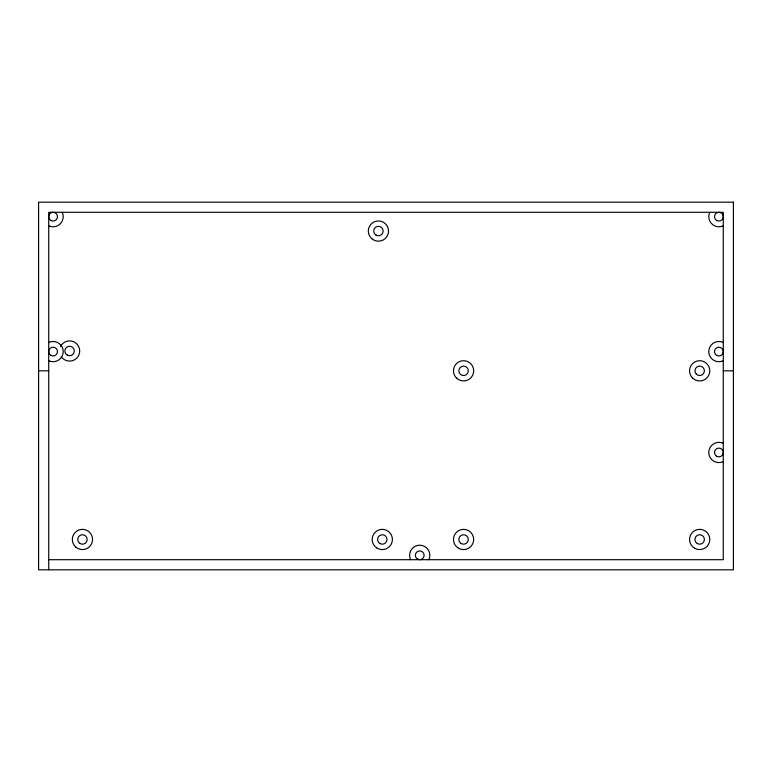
<?xml version="1.0" encoding="UTF-8"?>
<svg xmlns="http://www.w3.org/2000/svg" width="772" height="772" viewBox="0 0 772 772"><rect width="100%" height="100%" fill="white"/><g stroke="black" fill="none" stroke-linecap="round" stroke-linejoin="round"><path stroke-width="1.16" d="M428.769 559.7L429.502 557.934A10.123 10.123 0 0 0 419.727 545.196A10.123 10.123 0 0 0 409.951 557.934L410.685 559.7M709.854 212.3L709.121 214.066A10.123 10.123 0 0 0 721.511 226.457L723.277 225.723M48.723 342.565L50.257 341.89A10.123 10.123 0 0 1 63.217 351.366A10.123 10.123 0 0 1 50.711 361.431L48.723 360.659M723.277 360.64L721.511 361.373A10.123 10.123 0 0 1 708.783 351.598A10.123 10.123 0 0 1 721.511 341.822L723.277 342.556M723.277 461.579L721 462.38A10.123 10.123 0 0 1 708.793 451.958A10.123 10.123 0 0 1 722.023 442.867L723.277 443.466M38.6 370.821L48.723 370.821M723.277 370.821L733.4 370.821M48.723 559.7L723.277 559.7L723.277 212.3L48.723 212.3L48.723 569.823M48.723 225.723L50.489 226.457A10.123 10.123 0 0 0 62.879 214.066L62.146 212.3M60.525 346.512A10.123 10.123 0 0 1 75.579 342.836A10.123 10.123 0 0 1 76.592 358.305A10.123 10.123 0 0 1 61.181 356.606M733.4 202.177L38.6 202.177L38.6 569.823L733.4 569.823L733.4 202.177M716.706 220.483A4.381 4.381 0 0 0 723.277 216.681A4.381 4.381 0 0 0 716.706 212.889A4.381 4.381 0 0 0 716.706 220.483M50.913 220.483A4.381 4.381 0 0 0 57.485 216.681A4.381 4.381 0 0 0 50.913 212.889A4.381 4.381 0 0 0 50.913 220.483M75.926 547.203A10.123 10.123 0 0 0 92.408 541.24A10.123 10.123 0 0 0 79.005 529.949A10.123 10.123 0 0 0 75.926 547.203M377.228 548.226A10.123 10.123 0 0 0 392.408 539.464A10.123 10.123 0 0 0 377.228 530.702A10.123 10.123 0 0 0 377.228 548.226M372.461 239.224A10.123 10.123 0 0 0 388.49 232.14A10.123 10.123 0 0 0 374.352 221.796A10.123 10.123 0 0 0 372.461 239.224M694.617 548.226A10.123 10.123 0 0 0 709.786 539.464A10.123 10.123 0 0 0 694.617 530.702A10.123 10.123 0 0 0 694.617 548.226M692.513 377.981A10.123 10.123 0 0 0 709.449 373.445A10.123 10.123 0 0 0 697.048 361.045A10.123 10.123 0 0 0 692.513 377.981M456.445 378A10.123 10.123 0 0 0 473.352 373.416A10.123 10.123 0 0 0 460.932 361.055A10.123 10.123 0 0 0 456.445 378M458.52 548.226A10.123 10.123 0 0 0 473.69 539.464A10.123 10.123 0 0 0 458.52 530.702A10.123 10.123 0 0 0 458.52 548.226M417.536 559.111A4.381 4.381 0 0 0 424.118 555.319A4.381 4.381 0 0 0 417.536 551.517A4.381 4.381 0 0 0 417.536 559.111M716.706 456.281A4.381 4.381 0 0 0 723.277 452.488A4.381 4.381 0 0 0 716.706 448.686A4.381 4.381 0 0 0 716.706 456.281M716.706 355.39A4.381 4.381 0 0 0 723.277 351.598A4.381 4.381 0 0 0 716.706 347.796A4.381 4.381 0 0 0 716.706 355.39M50.913 355.39A4.381 4.381 0 0 0 57.485 351.598A4.381 4.381 0 0 0 50.913 347.796A4.381 4.381 0 0 0 50.913 355.39M67.232 355.081A4.719 4.719 0 0 0 74.315 350.99A4.719 4.719 0 0 0 67.232 346.898A4.719 4.719 0 0 0 67.232 355.081M376.07 235.142A4.719 4.719 0 0 0 383.153 231.05A4.719 4.719 0 0 0 376.07 226.968A4.719 4.719 0 0 0 376.07 235.142M79.892 543.44A4.719 4.719 0 0 0 87.159 539.686A4.719 4.719 0 0 0 80.278 535.266A4.719 4.719 0 0 0 79.892 543.44M460.672 374.545A4.719 4.719 0 0 0 468.247 371.477A4.719 4.719 0 0 0 461.81 366.439A4.719 4.719 0 0 0 460.672 374.545M379.93 543.556A4.719 4.719 0 0 0 387.013 539.464A4.719 4.719 0 0 0 379.93 535.372A4.719 4.719 0 0 0 379.93 543.556M461.212 543.556A4.719 4.719 0 0 0 468.295 539.464A4.719 4.719 0 0 0 461.212 535.372A4.719 4.719 0 0 0 461.212 543.556M696.354 374.179A4.719 4.719 0 0 0 704.238 372.027A4.719 4.719 0 0 0 698.428 366.266A4.719 4.719 0 0 0 696.354 374.179M697.309 543.556A4.719 4.719 0 0 0 704.392 539.464A4.719 4.719 0 0 0 697.309 535.372A4.719 4.719 0 0 0 697.309 543.556"/></g></svg>
